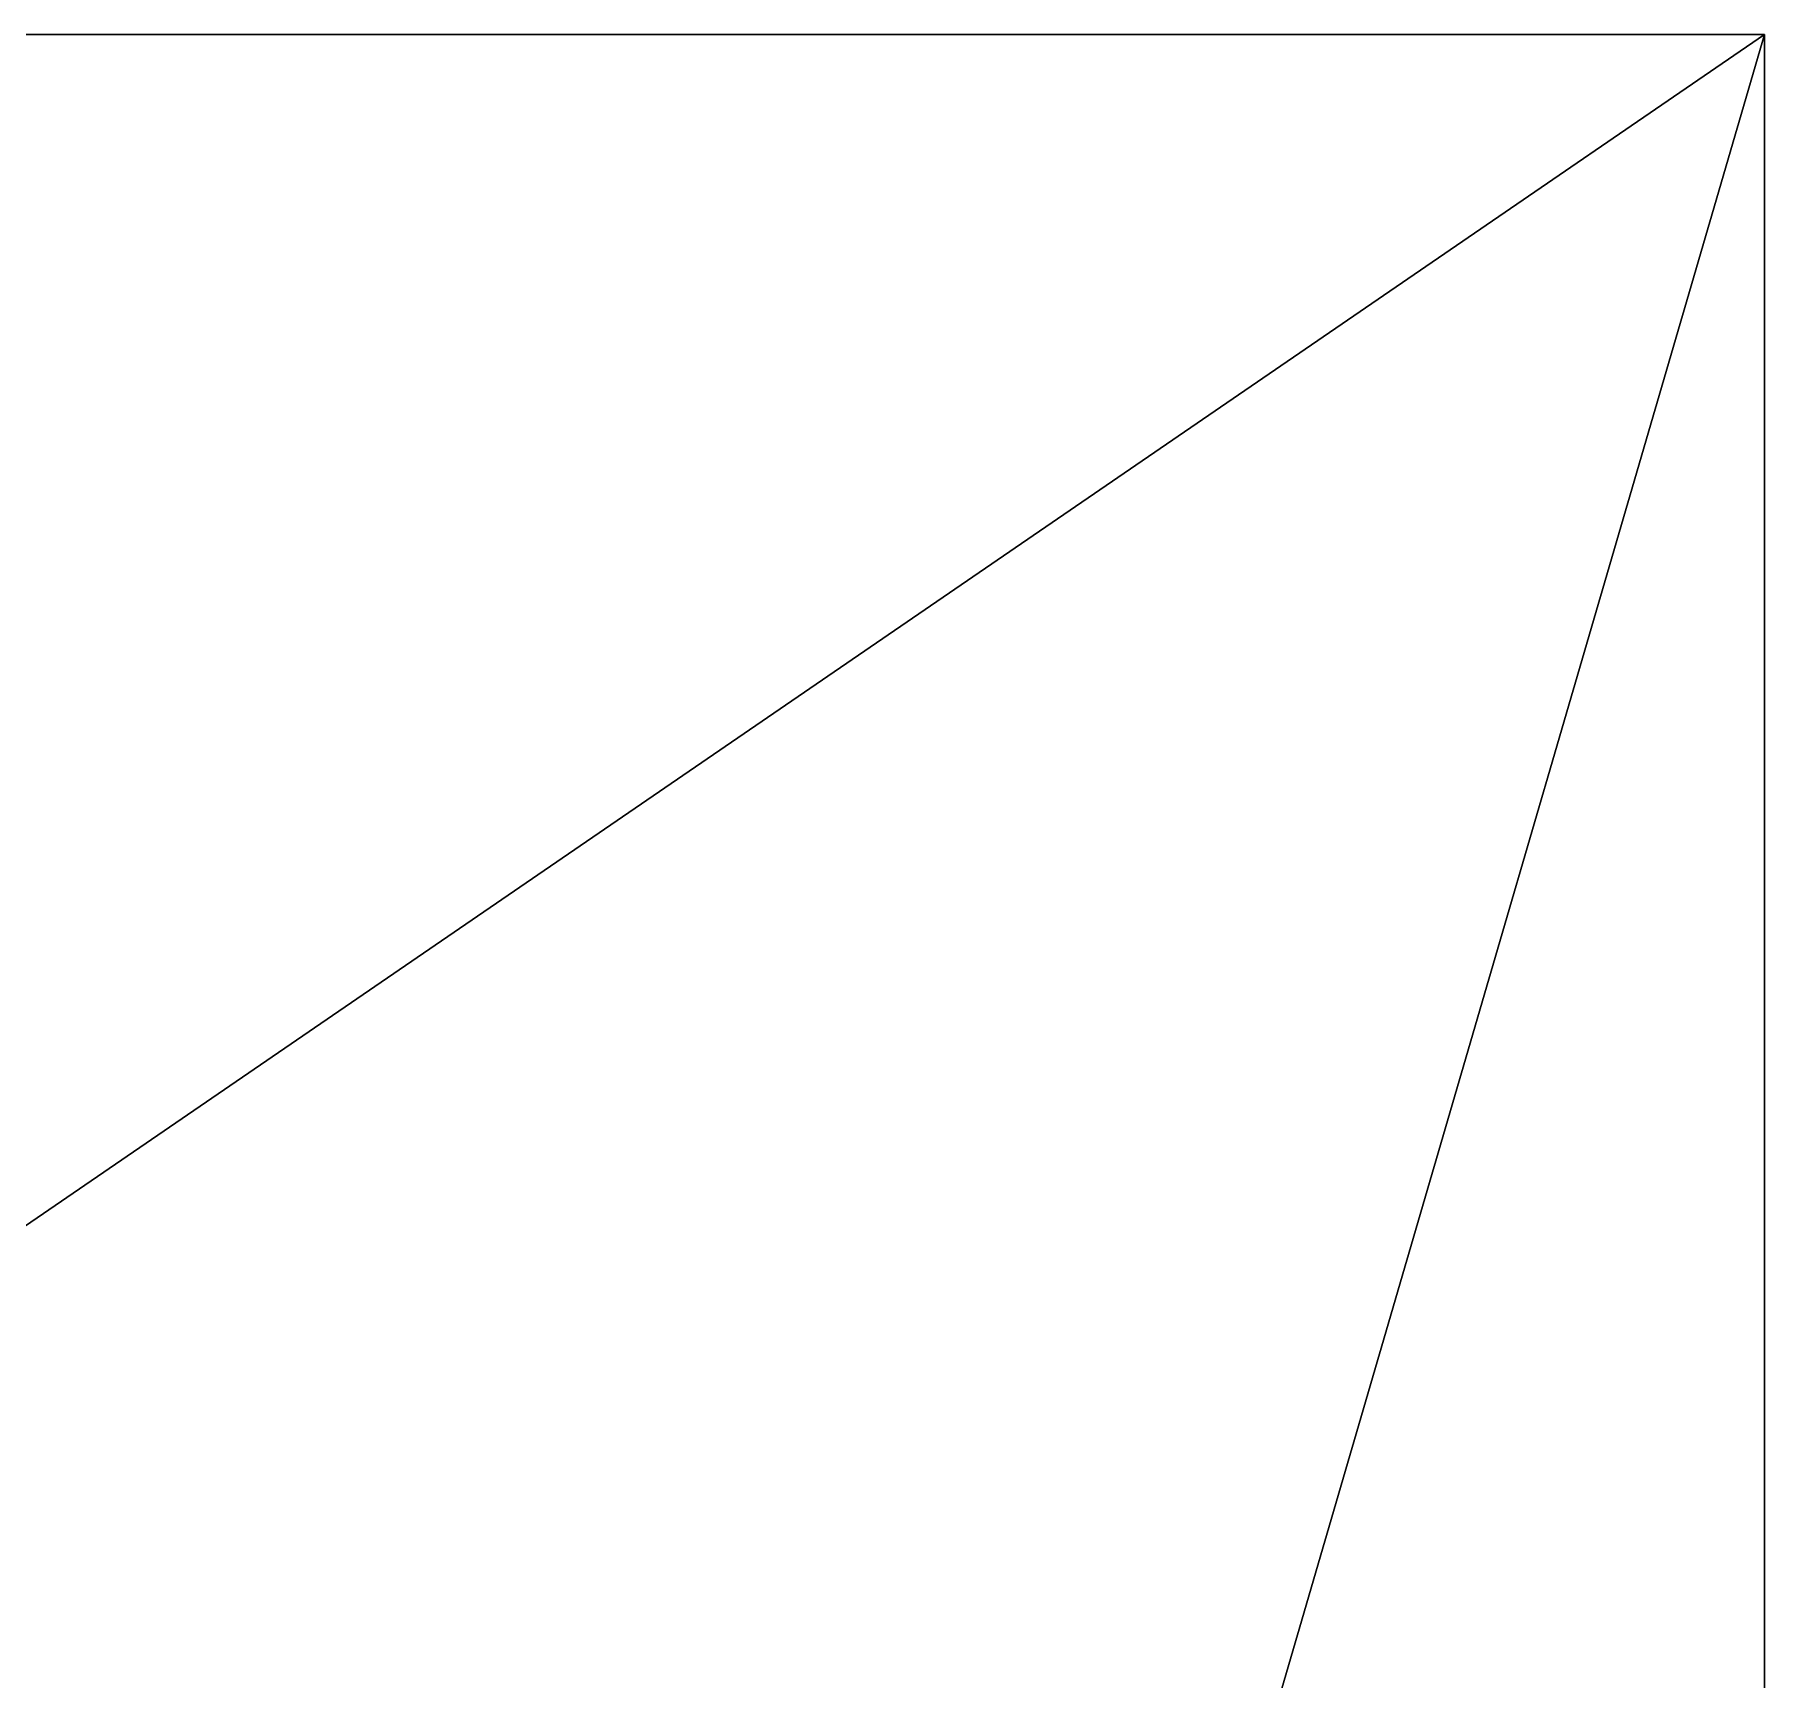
# Model space of a CAD drawing. Extents: x 205.319 to 205.859, y 141.66 to 142.08.
# Drawn here: x 205.6647 to 205.8592, y 141.8447 to 142.0297 of the extents above; entities that cross this region are included whole.
import ezdxf

# ---------------------------------------------------------------- set-up
doc = ezdxf.new("R2010")
doc.units = 0
doc.layers.get('0').update_dxf_attribs({"linetype": 'CONTINUOUS'})

# ---------------------------------------------------------------- blocks, each defined once
blk = doc.blocks.new('*X0')
mesh = blk.add_polyface()
corners = [(205.85919, 142.02971), (205.85919, 141.66971), (205.75419, 141.66971), (205.31919, 141.65971), (205.31919, 142.02971), (205.75419, 141.65971)]
mesh.append_faces([[corners[k] for k in face] for face in [(2, 3, 0)]], dxfattribs={"vtx0": -1, "vtx1": -1, "vtx2": -1})
mesh.append_faces([[corners[k] for k in face] for face in [(0, 1, 2), (3, 4, 0), (2, 5, 3)]], dxfattribs={"vtx2": -1})
mesh = blk.add_polyface()
corners = [(205.31919, 142.02971), (205.31919, 142.02971, 0.33), (205.85919, 142.02971, 0.33), (205.85919, 142.02971)]
mesh.append_faces([[corners[k] for k in face] for face in [(3, 0, 2)]], dxfattribs={"vtx1": -1})
mesh.append_faces([[corners[k] for k in face] for face in [(0, 1, 2)]], dxfattribs={"vtx2": -1})
mesh = blk.add_polyface()
corners = [(205.75419, 141.66971, 0.33), (205.85919, 141.66971, 0.33), (205.85919, 142.02971, 0.33), (205.31919, 142.02971, 0.33), (205.31919, 141.65971, 0.33), (205.75419, 141.65971, 0.33)]
mesh.append_faces([[corners[k] for k in face] for face in [(2, 4, 0)]], dxfattribs={"vtx0": -1, "vtx1": -1, "vtx2": -1})
mesh.append_faces([[corners[k] for k in face] for face in [(0, 1, 2), (2, 3, 4), (4, 5, 0)]], dxfattribs={"vtx2": -1})
mesh = blk.add_polyface()
corners = [(205.85919, 142.02971, 0.33), (205.85919, 141.66971, 0.33), (205.85919, 141.66971), (205.85919, 142.02971)]
mesh.append_faces([[corners[k] for k in face] for face in [(3, 0, 2)]], dxfattribs={"vtx1": -1})
mesh.append_faces([[corners[k] for k in face] for face in [(0, 1, 2)]], dxfattribs={"vtx2": -1})

msp = doc.modelspace()

# ---------------------------------------------------------------- block references
msp.add_blockref('*X0', (0, 0))

doc.saveas('drawing.dxf')
